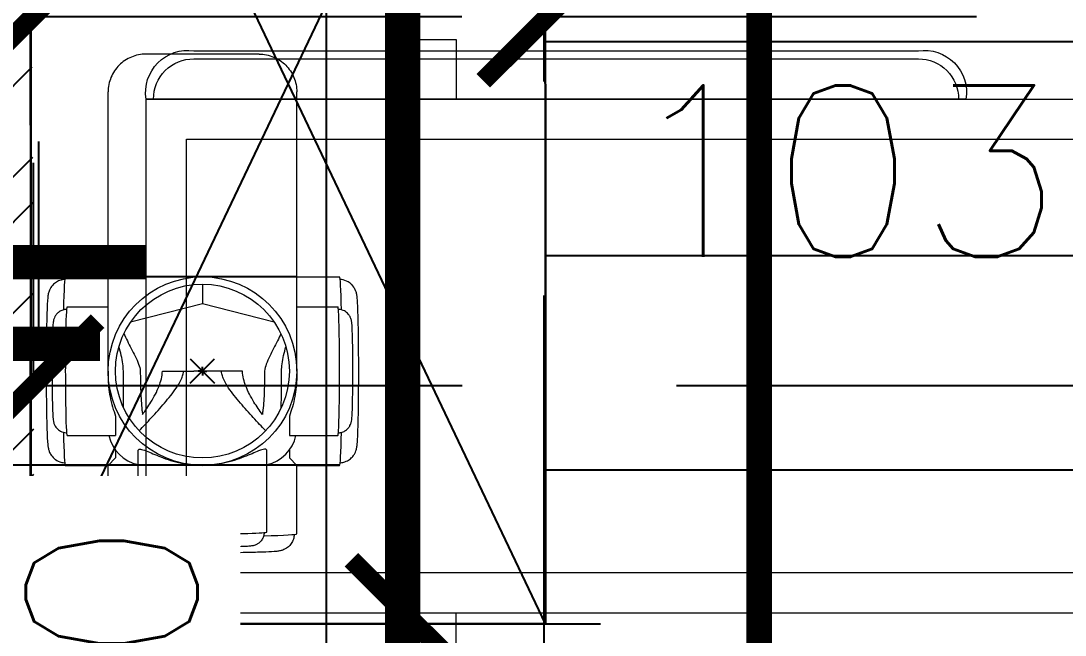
# Model space of a CAD drawing. Header units: millimetres. Extents: x 1135099 to 1230264, y -5736945 to -5695799.
# Drawn here: x 1199245 to 1199854, y -5722471 to -5722113 of the extents above; entities that cross this region are included whole.
import ezdxf
from ezdxf.lldxf.tags import DXFTag

# ---------------------------------------------------------------- set-up
doc = ezdxf.new("R2010")
doc.units = ezdxf.units.MM
doc.header["$LTSCALE"] = 1000
doc.header["$MEASUREMENT"] = 0
for name, pattern in [('2BHK-A - FRONT$0$DASHED', [0.75, 0.5, -0.25]), ('2BHK-A - FRONT$0$PHANTOM2', [1.25, 0.625, -0.125, 0.125, -0.125, 0.125, -0.125]), ('2BHK-A - FRONT$1$AUDIT_D_120904163729-0', [0]), ('AUDIT_D_120904163729-0', [0]), ('T8(T9 IS SIMILAR) - DIMENSION & TEXTING$0$HIDDEN', [0.375, 0.25, -0.125]), ('T8(T9 IS SIMILAR) - DIMENSION & TEXTING$0$T8 - TYPICAL FLOOR CORE$0$( Hidden )', [0.375, 0.25, -0.125]), ('T8(T9 IS SIMILAR) - DIMENSION & TEXTING$1$AUDIT_D_120904163729-0', [0]), ('T8(T9 IS SIMILAR)$0$$0$HIDDEN', [0.375, 0.25, -0.125]), ('T8(T9 IS SIMILAR)$0$HIDDEN', [0.375, 0.25, -0.125]), ('T8_REFUGE COLUMNS$0$CENTER2', [1.125, 0.75, -0.125, 0.125, -0.125])]:
    doc.linetypes.add(name, pattern=pattern)
doc.layers.get('0').update_dxf_attribs({"linetype": 'AUDIT_D_120904163729-0'})
for name, color, linetype, lineweight in [('2BHK-A - FRONT$0$A-AC DRAIN PIPE', 94, 'Continuous', 18), ('2BHK-A - FRONT$0$A-AC PIPE', 151, 'Continuous', 20), ('2BHK-A - FRONT$0$A-ODU', 30, 'Continuous', 20), ('2BHK-A - FRONT$1$A-WALL- 160', 6, 'Continuous', 30), ('T8(T9 IS SIMILAR) - DIMENSION & TEXTING$0$Arbeitspunkt(DIN)', 8, 'Continuous', 25), ('T8(T9 IS SIMILAR) - DIMENSION & TEXTING$0$U-TI-WS-HOT', 1, 'T8(T9 IS SIMILAR) - DIMENSION & TEXTING$0$DASHDOT', 30), ('T8(T9 IS SIMILAR)$0$D&W', 8, 'Continuous', 25), ('T8(T9 IS SIMILAR)$0$SCPL BEAM', 191, 'T8(T9 IS SIMILAR)$0$$0$HIDDEN', 13)]:
    doc.layers.add(name, color=color, linetype=linetype, lineweight=lineweight)
for name, color, linetype in [('2BHK-A - FRONT$1$A-HATCH -160', 251, '2BHK-A - FRONT$1$AUDIT_D_120904163729-0'), ('2BHK-A - FRONT$1$CUT-OUT', 49, 'Continuous'), ('2BHK-A - FRONT$1$ELE 1', 1, 'Continuous'), ('T8(T9 IS SIMILAR) - DIMENSION & TEXTING$0$A-DIMENSIONS', 2, 'T8(T9 IS SIMILAR) - DIMENSION & TEXTING$0$HIDDEN'), ('T8(T9 IS SIMILAR) - DIMENSION & TEXTING$0$A-PLUMBING', 7, 'T8(T9 IS SIMILAR) - DIMENSION & TEXTING$1$AUDIT_D_120904163729-0'), ('T8(T9 IS SIMILAR) - DIMENSION & TEXTING$0$pl-110 dia soil pipe', 1, 'Continuous'), ('T8(T9 IS SIMILAR) - DIMENSION & TEXTING$0$pl-110 dia soil pipe1', 1, 'Continuous'), ('T8(T9 IS SIMILAR) - DIMENSION & TEXTING$0$U-TI-TEXT', 7, 'Continuous'), ('T8(T9 IS SIMILAR) - DIMENSION & TEXTING$0$U-TI-WS', 5, 'Continuous'), ('T8(T9 IS SIMILAR)$0$S-BEAM', 20, 'T8(T9 IS SIMILAR)$0$$0$HIDDEN'), ('T8_REFUGE COLUMNS$0$A-CENTERLINE', 193, 'T8_REFUGE COLUMNS$0$CENTER2'), ('T8_TYPICAL COLUMNS$0$A-RCC COLS', 3, 'Continuous')]:
    doc.layers.add(name, color=color, linetype=linetype)
doc.layers.add('T8(T9 IS SIMILAR) - DIMENSION & TEXTING$0$GEB-BEZUG', color=2, linetype='Continuous', lineweight=25, true_color=0xffff00)
doc.styles.add('T8(T9 IS SIMILAR) - DIMENSION & TEXTING$0$Romans 1', font='romans.shx', dxfattribs={"height": 100})
tags = doc.linetypes.add('T8(T9 IS SIMILAR) - DIMENSION & TEXTING$0$DASHDOT', pattern=[1, 0.5, -0.25, 0, -0.25]).pattern_tags.tags
tags[10:11] = [DXFTag(74, 4), DXFTag(75, 0), DXFTag(340, '0'), DXFTag(46, 1.0), DXFTag(50, 0.0), DXFTag(44, 0.0), DXFTag(45, 0.0)]
tags[8:9] = [DXFTag(74, 4), DXFTag(75, 0), DXFTag(340, '0'), DXFTag(46, 1.0), DXFTag(50, 0.0), DXFTag(44, 0.0), DXFTag(45, 0.0)]
tags[6:7] = [DXFTag(74, 4), DXFTag(75, 0), DXFTag(340, '0'), DXFTag(46, 1.0), DXFTag(50, 0.0), DXFTag(44, 0.0), DXFTag(45, 0.0)]
tags[4:5] = [DXFTag(74, 4), DXFTag(75, 0), DXFTag(340, '0'), DXFTag(46, 1.0), DXFTag(50, 0.0), DXFTag(44, 0.0), DXFTag(45, 0.0)]
doc.dimstyles.new('T8(T9 IS SIMILAR) - DIMENSION & TEXTING$0$ALPINE S', dxfattribs={"dimscale": 0, "dimtxt": 100, "dimasz": 75, "dimexe": 0, "dimexo": 0, "dimgap": 75, "dimtad": 1, "dimdec": 0, "dimzin": 0, "dimdsep": 46, "dimtxsty": 'T8(T9 IS SIMILAR) - DIMENSION & TEXTING$0$Romans 1', "dimblk": 'T8(T9 IS SIMILAR) - DIMENSION & TEXTING$0$_ArchTick', "dimcen": 0.09, "dimclrd": 256, "dimclre": 256, "dimclrt": 7, "dimadec": 0, "dimazin": 0, "dimtfac": 1, "dimtdec": 0, "dimtofl": 0, "dimtmove": 1, "dimatfit": 0, "dimldrblk": 'T8(T9 IS SIMILAR) - DIMENSION & TEXTING$0$_Open90', "dimfxl": 1, "dimtolj": 1, "dimtzin": 0, "dimarcsym": 0})

# ---------------------------------------------------------------- blocks, each defined once
blk = doc.blocks.new('T8(T9 IS SIMILAR) - DIMENSION & TEXTING$0$_ArchTick')
at = {"color": 0, "linetype": 'ByBlock', "const_width": 0.15}
blk.add_lwpolyline([(-0.5, -0.5), (0.5, 0.5)], dxfattribs=at)
blk = doc.blocks.new('*D610')
at = {"layer": 'T8(T9 IS SIMILAR) - DIMENSION & TEXTING$0$A-DIMENSIONS', "linetype": 'T8(T9 IS SIMILAR) - DIMENSION & TEXTING$0$HIDDEN', "lineweight": -2, "transparency": 16777216}
for p, q in [((1199252.36, -5722195.71), (1199252.36, -5722325.65)), ((1200282.24, -5722195.71), (1200282.24, -5722325.65))]:
    blk.add_line(p, q, dxfattribs=at)
at = {"layer": 'T8(T9 IS SIMILAR) - DIMENSION & TEXTING$0$A-DIMENSIONS', "lineweight": -2, "transparency": 16777216}
blk.add_line((1199252.36, -5722325.65), (1200282.24, -5722325.65), dxfattribs=at)
at = {"layer": 'T8(T9 IS SIMILAR) - DIMENSION & TEXTING$0$A-DIMENSIONS', "linetype": 'ByBlock', "lineweight": -2, "transparency": 16777216, "xscale": 75, "yscale": 75, "zscale": 75, "rotation": 180}
blk.add_blockref('T8(T9 IS SIMILAR) - DIMENSION & TEXTING$0$_ArchTick', (1199252.36, -5722325.65), dxfattribs=at)
at = {"layer": 'T8(T9 IS SIMILAR) - DIMENSION & TEXTING$0$A-DIMENSIONS', "linetype": 'ByBlock', "lineweight": -2, "transparency": 16777216, "xscale": 75, "yscale": 75, "zscale": 75}
blk.add_blockref('T8(T9 IS SIMILAR) - DIMENSION & TEXTING$0$_ArchTick', (1200282.24, -5722325.65), dxfattribs=at)
at = {"layer": 'T8(T9 IS SIMILAR) - DIMENSION & TEXTING$0$A-DIMENSIONS', "color": 7, "linetype": 'ByBlock', "transparency": 16777216, "insert": (1199767.3, -5722200.65), "char_height": 100, "attachment_point": 5, "style": 'T8(T9 IS SIMILAR) - DIMENSION & TEXTING$0$Romans 1'}
blk.add_mtext('\\A1;1030', dxfattribs=at)
blk = doc.blocks.new('T8(T9 IS SIMILAR) - DIMENSION & TEXTING$0$_Open90')
at = {"color": 0, "linetype": 'ByBlock', "lineweight": -2}
for p, q in [((-0.5, 0.5), (0, 0)), ((0, 0), (-1, 0)), ((0, 0), (-0.5, -0.5))]:
    blk.add_line(p, q, dxfattribs=at)
blk = doc.blocks.new('T8(T9 IS SIMILAR) - DIMENSION & TEXTING$0$Einfügepunkt')
at = {"layer": 'T8(T9 IS SIMILAR) - DIMENSION & TEXTING$0$GEB-BEZUG'}
for p, q in [((-7.07, -7.07), (7.07, 7.07)), ((-7.07, 7.07), (7.07, -7.07))]:
    blk.add_line(p, q, dxfattribs=at)
blk = doc.blocks.new('T8(T9 IS SIMILAR) - DIMENSION & TEXTING$0$367.611.16.1_G')
at = {"lineweight": 13, "ltscale": 25}
for p, q in [((33.02, 184.92), (-33.02, 184.92)), ((-55, 134.4), (-55, 162.92)), ((55, 134.4), (55, 162.92)), ((-79.97, 55), (-55, 55)), ((55, 55), (79.97, 55)), ((0, 50.7), (0, 39.22)), ((-78.97, 37.5), (-55, 37.5)), ((0, 39.22), (-41.9, 28.54)), ((41.9, 28.54), (0, 39.22)), ((55, 37.5), (78.97, 37.5)), ((-55, 0), (-55, 13.4)), ((55, 0), (55, 13.4)), ((-55, 0), (-55, -3.44)), ((-23.32, 0), (-11.02, 0)), ((-11.02, 0), (-5.07, 0)), ((5.07, 0), (-5.07, 0)), ((11.02, 0), (5.07, 0)), ((23.32, 0), (11.02, 0)), ((55, 0), (55, -3.44)), ((-50.7, -26.23), (-50.7, -37.5)), ((50.7, -26.23), (50.7, -37.5)), ((-78.97, -37.5), (-50.7, -37.5)), ((50.7, -37.5), (78.97, -37.5)), ((-50.7, -46.07), (-50.7, -50.7)), ((-37.5, -93.97), (-37.5, -46.26)), ((37.5, -93.97), (37.5, -46.26)), ((50.7, -46.07), (50.7, -50.7)), ((-55, -55), (-50.7, -50.7)), ((55, -55), (50.7, -50.7)), ((-79.97, -55), (-55, -55)), ((-55, -94.97), (-55, -55)), ((55, -94.97), (55, -55)), ((55, -55), (79.97, -55))]:
    blk.add_line(p, q, dxfattribs=at)
for radius in [55, 50.7]:
    blk.add_circle((0, 0), radius, dxfattribs=at)
for centre, start, end in [((-33, -33), 191.80294, 258.19713), ((33, -33), 281.80287, 348.19706)]:
    blk.add_arc(centre, 22, start, end, dxfattribs=at)
for centre, major_axis, start_param, end_param in [((-79.97, 0), (0, 55), 0, 0.863889), ((79.97, 0), (0, 55), 5.419296, 6.283185), ((-78.97, 0), (0, 37.5), 0, 3.141593), ((78.97, 0), (0, 37.5), 3.141593, 6.283185), ((-89.97, 0), (0, -43.5), 4.259196, 5.165582), ((89.97, 0), (0, -43.5), 1.117603, 2.023989), ((-79.97, 0), (0, -55), 5.419296, 6.283185), ((79.97, 0), (0, -55), 0, 0.863889), ((0, -94.97), (-55, 0), 0, 0.863889), ((0, -93.97), (37.5, 0), 3.141593, 6.283185), ((0, -94.97), (55, 0), 5.419296, 6.283185)]:
    blk.add_ellipse(centre, major_axis=major_axis, ratio=0.026177, start_param=start_param, end_param=end_param, dxfattribs=at)
for points, knots in [([(-33.02, 184.92), (-34.37, 184.92), (-35.86, 184.79), (-38.76, 184.21), (-40.17, 183.77), (-42.68, 182.73), (-44, 182.04), (-46.46, 180.4), (-47.6, 179.44), (-49.52, 177.52), (-50.47, 176.38), (-52.12, 173.92), (-52.81, 172.6), (-53.85, 170.09), (-54.29, 168.67), (-54.87, 165.76), (-55, 164.28), (-55, 162.92)], [0, 0, 0, 0, 0.406818, 0.406818, 0.813635, 0.813635, 1.220616, 1.220616, 1.627596, 1.627596, 2.034802, 2.034802, 2.442009, 2.442009, 2.84946, 2.84946, 3.256911, 3.256911, 3.256911, 3.256911]), ([(33.02, 184.92), (34.37, 184.92), (35.86, 184.79), (38.76, 184.21), (40.17, 183.77), (42.68, 182.73), (44, 182.04), (46.46, 180.4), (47.6, 179.44), (49.52, 177.52), (50.47, 176.38), (52.12, 173.92), (52.81, 172.6), (53.85, 170.09), (54.29, 168.67), (54.87, 165.76), (55, 164.28), (55, 162.92)], [0, 0, 0, 0, 0.406818, 0.406818, 0.813635, 0.813635, 1.220616, 1.220616, 1.627596, 1.627596, 2.034802, 2.034802, 2.442009, 2.442009, 2.84946, 2.84946, 3.256911, 3.256911, 3.256911, 3.256911]), ([(-80.31, 53.48), (-81.3, 53.42), (-82.26, 53.21), (-84.14, 52.55), (-85, 52.07), (-86.56, 50.95), (-87.15, 50.34), (-88.23, 49.06), (-88.57, 48.47), (-89.14, 47.4), (-89.31, 46.97), (-89.59, 46.18), (-89.68, 45.86), (-89.87, 45.14), (-89.93, 44.83), (-90.13, 43.71), (-90.19, 43.12), (-90.35, 41.27), (-90.44, 39.93), (-90.59, 36.64), (-90.66, 34.72), (-90.79, 30.34), (-90.85, 27.9), (-90.93, 23.28), (-90.97, 21.21), (-90.99, 19.05)], [0.001613, 0.001613, 0.001613, 0.001613, 0.009196, 0.009196, 0.018643, 0.018643, 0.031111, 0.031111, 0.049087, 0.049087, 0.071774, 0.071774, 0.099795, 0.099795, 0.146166, 0.146166, 0.28205, 0.28205, 0.505418, 0.505418, 0.728786, 0.728786, 0.952154, 0.952154, 1.117603, 1.117603, 1.117603, 1.117603]), ([(90.99, 19.05), (90.96, 21.96), (90.91, 24.72), (90.8, 29.81), (90.74, 32.13), (90.61, 36.23), (90.53, 38.01), (90.37, 41.01), (90.29, 42.18), (90.1, 43.85), (90.05, 44.34), (89.78, 45.51), (89.71, 45.8), (89.45, 46.61), (89.28, 47.13), (88.51, 48.59), (88.07, 49.38), (86.66, 50.81), (86.21, 51.21), (84.74, 52.24), (83.52, 52.89), (81.46, 53.36), (80.89, 53.45), (80.31, 53.48)], [5.165582, 5.165582, 5.165582, 5.165582, 5.38895, 5.38895, 5.612318, 5.612318, 5.835686, 5.835686, 6.059055, 6.059055, 6.170739, 6.170739, 6.201336, 6.201336, 6.234064, 6.234064, 6.256757, 6.256757, 6.264717, 6.264717, 6.277115, 6.277115, 6.281572, 6.281572, 6.281572, 6.281572]), ([(-79.25, 36), (-80.01, 35.97), (-80.76, 35.83), (-82.24, 35.35), (-82.92, 34.99), (-84.17, 34.15), (-84.65, 33.67), (-85.53, 32.67), (-85.81, 32.2), (-86.3, 31.31), (-86.44, 30.96), (-86.66, 30.33), (-86.73, 30.09), (-86.87, 29.57), (-86.91, 29.35), (-87.03, 28.67), (-87.07, 28.34), (-87.22, 26.9), (-87.29, 25.68), (-87.43, 22.23), (-87.5, 19.97), (-87.6, 14.91), (-87.64, 12.17), (-87.69, 6.39), (-87.7, 3.36), (-87.71, -2.71), (-87.69, -5.75), (-87.65, -11.53), (-87.61, -14.28), (-87.51, -19.23), (-87.46, -21.43), (-87.32, -25.15), (-87.24, -26.58), (-87.09, -28.22), (-87.05, -28.61), (-86.88, -29.48), (-86.83, -29.73), (-86.64, -30.39), (-86.54, -30.77), (-86.01, -31.86), (-85.73, -32.45), (-84.71, -33.6), (-84.37, -33.94), (-83.27, -34.8), (-82.33, -35.37), (-80.53, -35.87), (-79.89, -35.97), (-79.25, -36)], [0.000899, 0.000899, 0.000899, 0.000899, 0.008412, 0.008412, 0.01768, 0.01768, 0.029795, 0.029795, 0.047646, 0.047646, 0.071641, 0.071641, 0.099967, 0.099967, 0.142707, 0.142707, 0.246472, 0.246472, 0.560632, 0.560632, 0.909663, 0.909663, 1.236409, 1.236409, 1.559555, 1.559555, 1.881947, 1.881947, 2.204981, 2.204981, 2.531201, 2.531201, 2.873379, 2.873379, 3.007486, 3.007486, 3.050386, 3.050386, 3.087101, 3.087101, 3.112166, 3.112166, 3.121001, 3.121001, 3.134362, 3.134362, 3.140694, 3.140694, 3.140694, 3.140694]), ([(79.25, -36), (80.01, -35.97), (80.76, -35.83), (82.24, -35.35), (82.92, -34.99), (84.17, -34.15), (84.65, -33.67), (85.53, -32.67), (85.81, -32.2), (86.3, -31.31), (86.44, -30.96), (86.66, -30.33), (86.73, -30.09), (86.87, -29.57), (86.91, -29.35), (87.03, -28.67), (87.07, -28.34), (87.22, -26.9), (87.29, -25.68), (87.43, -22.23), (87.5, -19.97), (87.6, -14.91), (87.64, -12.17), (87.69, -6.39), (87.7, -3.36), (87.71, 2.71), (87.69, 5.75), (87.65, 11.53), (87.61, 14.28), (87.51, 19.23), (87.46, 21.43), (87.32, 25.15), (87.24, 26.58), (87.09, 28.22), (87.05, 28.61), (86.88, 29.48), (86.83, 29.73), (86.64, 30.39), (86.54, 30.77), (86.01, 31.86), (85.73, 32.45), (84.71, 33.6), (84.37, 33.94), (83.27, 34.8), (82.33, 35.37), (80.53, 35.87), (79.89, 35.97), (79.25, 36)], [3.142492, 3.142492, 3.142492, 3.142492, 3.150004, 3.150004, 3.159273, 3.159273, 3.171388, 3.171388, 3.189239, 3.189239, 3.213233, 3.213233, 3.24156, 3.24156, 3.284299, 3.284299, 3.388065, 3.388065, 3.702224, 3.702224, 4.051256, 4.051256, 4.378002, 4.378002, 4.701148, 4.701148, 5.02354, 5.02354, 5.346574, 5.346574, 5.672794, 5.672794, 6.014972, 6.014972, 6.149079, 6.149079, 6.191979, 6.191979, 6.228693, 6.228693, 6.253758, 6.253758, 6.262593, 6.262593, 6.275954, 6.275954, 6.282286, 6.282286, 6.282286, 6.282286]), ([(-45.8, 21.74), (-45.16, 20.39), (-44.48, 19.02), (-43.04, 16.16), (-42.27, 14.66), (-40.73, 11.66), (-39.96, 10.16), (-38.49, 7.15), (-37.79, 5.64), (-36.74, 2.79), (-36.35, 1.45), (-36.23, 0)], [5.878046, 5.878046, 5.878046, 5.878046, 6.370465, 6.370465, 6.90278, 6.90278, 7.435096, 7.435096, 7.967411, 7.967411, 8.416504, 8.416504, 8.416504, 8.416504]), ([(45.8, 21.74), (45.16, 20.39), (44.48, 19.02), (43.04, 16.16), (42.27, 14.66), (40.73, 11.66), (39.96, 10.16), (38.49, 7.15), (37.79, 5.64), (36.74, 2.79), (36.35, 1.45), (36.23, 0)], [5.878046, 5.878046, 5.878046, 5.878046, 6.370465, 6.370465, 6.90278, 6.90278, 7.435096, 7.435096, 7.967411, 7.967411, 8.416504, 8.416504, 8.416504, 8.416504]), ([(-46.11, 0), (-46.14, 1.4), (-46.25, 2.8), (-46.64, 5.85), (-46.95, 7.5), (-47.73, 10.82), (-48.19, 12.49), (-48.69, 14.14)], [8.865622, 8.865622, 8.865622, 8.865622, 9.286029, 9.286029, 9.788391, 9.788391, 10.309593, 10.309593, 10.309593, 10.309593]), ([(46.11, 0), (46.14, 1.4), (46.25, 2.8), (46.64, 5.85), (46.95, 7.5), (47.73, 10.82), (48.19, 12.49), (48.69, 14.14)], [8.865622, 8.865622, 8.865622, 8.865622, 9.286029, 9.286029, 9.788391, 9.788391, 10.309593, 10.309593, 10.309593, 10.309593]), ([(-45.95, -21.44), (-45.96, -20.52), (-45.97, -19.6), (-46.07, -12.73), (-46.11, -6.4), (-46.11, 0)], [-2.224734, -2.224734, -2.224734, -2.224734, -1.919479, -1.919479, 0, 0, 0, 0]), ([(-36.86, -34.82), (-36.56, -34.5), (-36.26, -34.19), (-33.69, -31.47), (-31.23, -28.84), (-26.22, -23.35), (-23.65, -20.48), (-19.99, -16.11), (-18.8, -14.66), (-16.56, -11.72), (-15.5, -10.25), (-13.58, -7.23), (-12.73, -5.7), (-11.75, -3.25), (-11.47, -2.41), (-11.16, -1.03), (-11.07, -0.52), (-11.02, 0)], [30.345333, 30.345333, 30.345333, 30.345333, 30.50261, 30.50261, 31.697489, 31.697489, 32.892367, 32.892367, 33.489807, 33.489807, 34.087246, 34.087246, 34.684685, 34.684685, 34.983405, 34.983405, 35.149642, 35.149642, 35.149642, 35.149642]), ([(-36.23, 0), (-36.23, -3.95), (-36.17, -7.88), (-35.87, -15.55), (-35.64, -19.25), (-35.16, -23.62), (-35.05, -24.47), (-34.94, -25.26)], [-2.461895, -2.461895, -2.461895, -2.461895, -1.701505, -1.701505, -0.940038, -0.940038, -0.73883, -0.73883, -0.73883, -0.73883]), ([(-34.94, -25.26), (-33.26, -22.97), (-31.59, -20.57), (-28.21, -15.12), (-26.54, -12.05), (-24.23, -6.01), (-23.49, -3.08), (-23.32, 0)], [29.945633, 29.945633, 29.945633, 29.945633, 30.84659, 30.84659, 31.91404, 31.91404, 32.851815, 32.851815, 32.851815, 32.851815]), ([(36.86, -34.82), (36.56, -34.5), (36.26, -34.19), (33.69, -31.47), (31.23, -28.84), (26.22, -23.35), (23.65, -20.48), (19.99, -16.11), (18.8, -14.66), (16.56, -11.72), (15.5, -10.25), (13.58, -7.23), (12.73, -5.7), (11.75, -3.25), (11.47, -2.41), (11.16, -1.03), (11.07, -0.52), (11.02, 0)], [30.345333, 30.345333, 30.345333, 30.345333, 30.50261, 30.50261, 31.697489, 31.697489, 32.892367, 32.892367, 33.489807, 33.489807, 34.087246, 34.087246, 34.684685, 34.684685, 34.983405, 34.983405, 35.149642, 35.149642, 35.149642, 35.149642]), ([(34.94, -25.26), (33.26, -22.97), (31.59, -20.57), (28.21, -15.12), (26.54, -12.05), (24.23, -6.01), (23.49, -3.08), (23.32, 0)], [29.945633, 29.945633, 29.945633, 29.945633, 30.84659, 30.84659, 31.91404, 31.91404, 32.851815, 32.851815, 32.851815, 32.851815]), ([(36.23, 0), (36.23, -3.95), (36.17, -7.88), (35.87, -15.55), (35.64, -19.25), (35.16, -23.62), (35.05, -24.47), (34.94, -25.26)], [-2.461895, -2.461895, -2.461895, -2.461895, -1.701505, -1.701505, -0.940038, -0.940038, -0.73883, -0.73883, -0.73883, -0.73883]), ([(45.95, -21.44), (45.96, -20.52), (45.97, -19.6), (46.07, -12.73), (46.11, -6.4), (46.11, 0)], [-2.224734, -2.224734, -2.224734, -2.224734, -1.919479, -1.919479, 0, 0, 0, 0]), ([(-55, -3.44), (-55, -7.39), (-54.56, -11.24), (-53.05, -19.11), (-51.87, -22.96), (-50.7, -26.23)], [-2.721825, -2.721825, -2.721825, -2.721825, -1.530455, -1.530455, -0.121077, -0.121077, -0.121077, -0.121077]), ([(55, -3.44), (55, -7.39), (54.56, -11.24), (53.05, -19.11), (51.87, -22.96), (50.7, -26.23)], [-2.721825, -2.721825, -2.721825, -2.721825, -1.530455, -1.530455, -0.121077, -0.121077, -0.121077, -0.121077]), ([(-90.99, -19.05), (-90.96, -21.96), (-90.91, -24.72), (-90.8, -29.81), (-90.74, -32.13), (-90.61, -36.23), (-90.53, -38.01), (-90.37, -41.01), (-90.29, -42.18), (-90.1, -43.85), (-90.05, -44.34), (-89.78, -45.51), (-89.71, -45.8), (-89.45, -46.61), (-89.28, -47.13), (-88.51, -48.59), (-88.07, -49.38), (-86.66, -50.81), (-86.21, -51.21), (-84.74, -52.24), (-83.52, -52.89), (-81.46, -53.36), (-80.89, -53.45), (-80.31, -53.48)], [2.023989, 2.023989, 2.023989, 2.023989, 2.247358, 2.247358, 2.470726, 2.470726, 2.694094, 2.694094, 2.917462, 2.917462, 3.029146, 3.029146, 3.059743, 3.059743, 3.092472, 3.092472, 3.115165, 3.115165, 3.123124, 3.123124, 3.135522, 3.135522, 3.13998, 3.13998, 3.13998, 3.13998]), ([(80.31, -53.48), (81.3, -53.42), (82.26, -53.21), (84.14, -52.55), (85, -52.07), (86.56, -50.95), (87.15, -50.34), (88.23, -49.06), (88.57, -48.47), (89.14, -47.4), (89.31, -46.97), (89.59, -46.18), (89.68, -45.86), (89.87, -45.14), (89.93, -44.83), (90.13, -43.71), (90.19, -43.12), (90.35, -41.27), (90.44, -39.93), (90.59, -36.64), (90.66, -34.72), (90.79, -30.34), (90.85, -27.9), (90.93, -23.28), (90.97, -21.21), (90.99, -19.05)], [3.143206, 3.143206, 3.143206, 3.143206, 3.150789, 3.150789, 3.160235, 3.160235, 3.172704, 3.172704, 3.190679, 3.190679, 3.213367, 3.213367, 3.241388, 3.241388, 3.287759, 3.287759, 3.423643, 3.423643, 3.647011, 3.647011, 3.870379, 3.870379, 4.093747, 4.093747, 4.259196, 4.259196, 4.259196, 4.259196]), ([(-37.5, -46.26), (-37.5, -46.11), (-37.46, -45.98), (-37.19, -45.64), (-36.79, -45.54), (-36.16, -45.6)], [-1.014025, -1.014025, -1.014025, -1.014025, -0.710537, -0.710537, 0, 0, 0, 0]), ([(-36.16, -45.6), (-35.35, -45.67), (-34.2, -46.03), (-30.5, -47.47), (-27.59, -48.79), (-20.71, -51.46), (-16.67, -52.8), (-8.34, -54.54), (-4.22, -55), (0, -55)], [-5.004164, -5.004164, -5.004164, -5.004164, -4.084799, -4.084799, -2.692433, -2.692433, -1.264745, -1.264745, 0, 0, 0, 0]), ([(36.16, -45.6), (35.35, -45.67), (34.2, -46.03), (30.5, -47.47), (27.59, -48.79), (20.71, -51.46), (16.67, -52.8), (8.34, -54.54), (4.22, -55), (0, -55)], [-5.004164, -5.004164, -5.004164, -5.004164, -4.084799, -4.084799, -2.692433, -2.692433, -1.264745, -1.264745, 0, 0, 0, 0]), ([(37.5, -46.26), (37.5, -46.11), (37.46, -45.98), (37.19, -45.64), (36.79, -45.54), (36.16, -45.6)], [-1.014025, -1.014025, -1.014025, -1.014025, -0.710537, -0.710537, 0, 0, 0, 0]), ([(53.49, -95.3), (53.46, -96.27), (53.29, -97.21), (52.69, -99.07), (52.23, -99.92), (51.18, -101.47), (50.59, -102.07), (49.35, -103.16), (48.77, -103.51), (47.71, -104.1), (47.28, -104.27), (46.5, -104.56), (46.18, -104.66), (45.48, -104.85), (45.17, -104.91), (44.13, -105.1), (43.6, -105.16), (41.4, -105.37), (39.45, -105.48), (34.07, -105.69), (30.61, -105.79), (22.84, -105.95), (18.59, -106.01), (9.64, -106.08), (4.94, -106.11), (-4.46, -106.11), (-9.16, -106.09), (-18.1, -106.01), (-22.34, -105.95), (-29.97, -105.81), (-33.34, -105.71), (-39, -105.5), (-41.17, -105.39), (-43.57, -105.16), (-44.13, -105.11), (-45.36, -104.87), (-45.74, -104.8), (-46.82, -104.45), (-47.33, -104.29), (-48.76, -103.52), (-49.52, -103.1), (-51.25, -101.38), (-52.13, -100.32), (-53.17, -97.72), (-53.45, -96.53), (-53.49, -95.3)], [3.142466, 3.142466, 3.142466, 3.142466, 3.150023, 3.150023, 3.159311, 3.159311, 3.171402, 3.171402, 3.18873, 3.18873, 3.210817, 3.210817, 3.237899, 3.237899, 3.281817, 3.281817, 3.403983, 3.403983, 3.718142, 3.718142, 4.059252, 4.059252, 4.38454, 4.38454, 4.707044, 4.707044, 5.028969, 5.028969, 5.35143, 5.35143, 5.676499, 5.676499, 6.01451, 6.01451, 6.148847, 6.148847, 6.201704, 6.201704, 6.234506, 6.234506, 6.256844, 6.256844, 6.272666, 6.272666, 6.282312, 6.282312, 6.282312, 6.282312]), ([(36, -94.24), (35.97, -95.01), (35.83, -95.76), (35.35, -97.24), (34.99, -97.92), (34.15, -99.16), (33.67, -99.64), (32.67, -100.53), (32.2, -100.81), (31.31, -101.29), (30.96, -101.43), (30.33, -101.66), (30.09, -101.73), (29.57, -101.86), (29.35, -101.91), (28.67, -102.03), (28.34, -102.07), (26.9, -102.22), (25.68, -102.28), (22.23, -102.43), (19.97, -102.49), (14.91, -102.59), (12.17, -102.63), (6.39, -102.69), (3.36, -102.7), (-2.71, -102.7), (-5.75, -102.69), (-11.53, -102.64), (-14.28, -102.6), (-19.23, -102.51), (-21.43, -102.45), (-25.15, -102.31), (-26.58, -102.24), (-28.22, -102.08), (-28.61, -102.05), (-29.48, -101.88), (-29.73, -101.83), (-30.39, -101.64), (-30.77, -101.53), (-31.86, -101.01), (-32.45, -100.72), (-33.6, -99.7), (-33.94, -99.37), (-34.8, -98.27), (-35.37, -97.33), (-35.87, -95.52), (-35.97, -94.89), (-36, -94.24)], [3.142492, 3.142492, 3.142492, 3.142492, 3.150004, 3.150004, 3.159273, 3.159273, 3.171388, 3.171388, 3.189239, 3.189239, 3.213233, 3.213233, 3.24156, 3.24156, 3.284299, 3.284299, 3.388065, 3.388065, 3.702224, 3.702224, 4.051256, 4.051256, 4.378002, 4.378002, 4.701148, 4.701148, 5.02354, 5.02354, 5.346574, 5.346574, 5.672794, 5.672794, 6.014972, 6.014972, 6.149079, 6.149079, 6.191979, 6.191979, 6.228693, 6.228693, 6.253758, 6.253758, 6.262593, 6.262593, 6.275954, 6.275954, 6.282286, 6.282286, 6.282286, 6.282286])]:
    blk.add_open_spline(points, degree=3, knots=knots, dxfattribs=at)
for points in [[(-55, 13.4), (-55, 57.24), (-55, 90.56), (-55, 134.4)], [(55, 13.4), (55, 57.24), (55, 90.56), (55, 134.4)]]:
    blk.add_open_spline(points, degree=3, dxfattribs=at)
at = {"layer": 'T8(T9 IS SIMILAR) - DIMENSION & TEXTING$0$Arbeitspunkt(DIN)', "ltscale": 25}
for q in [(-2.5, 0), (0, 2.5), (0, -2.5), (2.5, 0)]:
    blk.add_line((0, 0), q, dxfattribs=at)
at = {"lineweight": 13, "ltscale": 25}
blk.add_blockref('T8(T9 IS SIMILAR) - DIMENSION & TEXTING$0$Einfügepunkt', (0, 0), dxfattribs=at)
blk = doc.blocks.new('*D236')
at = {"layer": 'T8(T9 IS SIMILAR) - DIMENSION & TEXTING$0$U-TI-TEXT', "linetype": 'T8(T9 IS SIMILAR) - DIMENSION & TEXTING$0$T8 - TYPICAL FLOOR CORE$0$( Hidden )', "lineweight": -2, "transparency": 16777216}
for p, q in [((-8027.14, -7960.86), (-8029.14, -7960.86)), ((-8027.14, -9440.88), (-8029.14, -9440.88))]:
    blk.add_line(p, q, dxfattribs=at)
at = {"layer": 'T8(T9 IS SIMILAR) - DIMENSION & TEXTING$0$U-TI-TEXT', "lineweight": -2, "transparency": 16777216}
blk.add_line((-8029.14, -7960.86), (-8029.14, -9440.88), dxfattribs=at)
at = {"layer": 'T8(T9 IS SIMILAR) - DIMENSION & TEXTING$0$U-TI-TEXT', "linetype": 'ByBlock', "lineweight": -2, "transparency": 16777216, "xscale": 75, "yscale": 75, "zscale": 75}
for p, rotation in [((-8029.14, -7960.86), 90), ((-8029.14, -9440.88), 270)]:
    blk.add_blockref('T8(T9 IS SIMILAR) - DIMENSION & TEXTING$0$_ArchTick', p, dxfattribs=dict(at, rotation=rotation))
at = {"layer": 'T8(T9 IS SIMILAR) - DIMENSION & TEXTING$0$U-TI-TEXT', "color": 7, "linetype": 'ByBlock', "transparency": 16777216, "insert": (-8154.14, -8700.87), "char_height": 100, "attachment_point": 5, "rotation": 90, "style": 'T8(T9 IS SIMILAR) - DIMENSION & TEXTING$0$Romans 1', "bg_fill": 3, "box_fill_scale": 1.25, "bg_fill_color": 256, "bg_fill_true_color": 13158600, "bg_fill_transparency": 0}
blk.add_mtext('\\A1;1480', dxfattribs=at)
blk = doc.blocks.new('*D297')
at = {"layer": 'T8(T9 IS SIMILAR) - DIMENSION & TEXTING$0$A-DIMENSIONS', "linetype": 'T8(T9 IS SIMILAR) - DIMENSION & TEXTING$0$HIDDEN', "lineweight": -2, "transparency": 16777216}
for p, q in [((1199252.26, -5721834.75), (1199252.26, -5722110.4)), ((1199552.26, -5721834.75), (1199552.26, -5722110.4))]:
    blk.add_line(p, q, dxfattribs=at)
at = {"layer": 'T8(T9 IS SIMILAR) - DIMENSION & TEXTING$0$A-DIMENSIONS', "lineweight": -2, "transparency": 16777216}
blk.add_line((1199252.26, -5722110.4), (1199552.26, -5722110.4), dxfattribs=at)
at = {"layer": 'T8(T9 IS SIMILAR) - DIMENSION & TEXTING$0$A-DIMENSIONS', "linetype": 'ByBlock', "lineweight": -2, "transparency": 16777216, "xscale": 75, "yscale": 75, "zscale": 75, "rotation": 180}
blk.add_blockref('T8(T9 IS SIMILAR) - DIMENSION & TEXTING$0$_ArchTick', (1199252.26, -5722110.4), dxfattribs=at)
at = {"layer": 'T8(T9 IS SIMILAR) - DIMENSION & TEXTING$0$A-DIMENSIONS', "linetype": 'ByBlock', "lineweight": -2, "transparency": 16777216, "xscale": 75, "yscale": 75, "zscale": 75}
blk.add_blockref('T8(T9 IS SIMILAR) - DIMENSION & TEXTING$0$_ArchTick', (1199552.26, -5722110.4), dxfattribs=at)
at = {"layer": 'T8(T9 IS SIMILAR) - DIMENSION & TEXTING$0$A-DIMENSIONS', "color": 7, "linetype": 'ByBlock', "transparency": 16777216, "insert": (1199402.26, -5721985.4), "char_height": 100, "attachment_point": 5, "style": 'T8(T9 IS SIMILAR) - DIMENSION & TEXTING$0$Romans 1', "bg_fill": 3, "box_fill_scale": 1.25, "bg_fill_color": 256, "bg_fill_true_color": 13158600, "bg_fill_transparency": 0}
blk.add_mtext('\\A1;300', dxfattribs=at)
blk = doc.blocks.new('*D298')
at = {"layer": 'T8(T9 IS SIMILAR) - DIMENSION & TEXTING$0$A-DIMENSIONS', "linetype": 'T8(T9 IS SIMILAR) - DIMENSION & TEXTING$0$HIDDEN', "lineweight": -2, "transparency": 16777216}
for p, q in [((1199552.26, -5721834.75), (1199552.26, -5722110.4)), ((1199982.24, -5721836.88), (1199982.24, -5722110.4))]:
    blk.add_line(p, q, dxfattribs=at)
at = {"layer": 'T8(T9 IS SIMILAR) - DIMENSION & TEXTING$0$A-DIMENSIONS', "lineweight": -2, "transparency": 16777216}
blk.add_line((1199552.26, -5722110.4), (1199982.24, -5722110.4), dxfattribs=at)
at = {"layer": 'T8(T9 IS SIMILAR) - DIMENSION & TEXTING$0$A-DIMENSIONS', "linetype": 'ByBlock', "lineweight": -2, "transparency": 16777216, "xscale": 75, "yscale": 75, "zscale": 75, "rotation": 180}
blk.add_blockref('T8(T9 IS SIMILAR) - DIMENSION & TEXTING$0$_ArchTick', (1199552.26, -5722110.4), dxfattribs=at)
at = {"layer": 'T8(T9 IS SIMILAR) - DIMENSION & TEXTING$0$A-DIMENSIONS', "linetype": 'ByBlock', "lineweight": -2, "transparency": 16777216, "xscale": 75, "yscale": 75, "zscale": 75}
blk.add_blockref('T8(T9 IS SIMILAR) - DIMENSION & TEXTING$0$_ArchTick', (1199982.24, -5722110.4), dxfattribs=at)
at = {"layer": 'T8(T9 IS SIMILAR) - DIMENSION & TEXTING$0$A-DIMENSIONS', "color": 7, "linetype": 'ByBlock', "transparency": 16777216, "insert": (1199767.25, -5721985.4), "char_height": 100, "attachment_point": 5, "style": 'T8(T9 IS SIMILAR) - DIMENSION & TEXTING$0$Romans 1', "bg_fill": 3, "box_fill_scale": 1.25, "bg_fill_color": 256, "bg_fill_true_color": 13158600, "bg_fill_transparency": 0}
blk.add_mtext('\\A1;430', dxfattribs=at)
blk = doc.blocks.new('*D337')
at = {"layer": 'T8(T9 IS SIMILAR) - DIMENSION & TEXTING$0$A-DIMENSIONS', "linetype": 'T8(T9 IS SIMILAR) - DIMENSION & TEXTING$0$HIDDEN', "lineweight": -2, "transparency": 16777216}
for p, q in [((1199583.06, -5722464.93), (1199475.41, -5722464.93)), ((1199583.06, -5722974.86), (1199475.41, -5722974.86))]:
    blk.add_line(p, q, dxfattribs=at)
at = {"layer": 'T8(T9 IS SIMILAR) - DIMENSION & TEXTING$0$A-DIMENSIONS', "lineweight": -2, "transparency": 16777216}
blk.add_line((1199475.41, -5722464.93), (1199475.41, -5722974.86), dxfattribs=at)
at = {"layer": 'T8(T9 IS SIMILAR) - DIMENSION & TEXTING$0$A-DIMENSIONS', "linetype": 'ByBlock', "lineweight": -2, "transparency": 16777216, "xscale": 75, "yscale": 75, "zscale": 75}
for p, rotation in [((1199475.41, -5722464.93), 90), ((1199475.41, -5722974.86), 270)]:
    blk.add_blockref('T8(T9 IS SIMILAR) - DIMENSION & TEXTING$0$_ArchTick', p, dxfattribs=dict(at, rotation=rotation))
at = {"layer": 'T8(T9 IS SIMILAR) - DIMENSION & TEXTING$0$A-DIMENSIONS', "color": 7, "linetype": 'ByBlock', "transparency": 16777216, "insert": (1199350.41, -5722719.9), "char_height": 100, "attachment_point": 5, "rotation": 90, "style": 'T8(T9 IS SIMILAR) - DIMENSION & TEXTING$0$Romans 1', "bg_fill": 3, "box_fill_scale": 1.25, "bg_fill_color": 256, "bg_fill_true_color": 13158600, "bg_fill_transparency": 0}
blk.add_mtext('\\A1;510', dxfattribs=at)
blk = doc.blocks.new('T8_REFUGE COLUMNS')
at = {"layer": 'T8_REFUGE COLUMNS$0$A-CENTERLINE'}
blk.add_line((1199257.07, -5728808.54), (1199257.07, -5698299.64), dxfattribs=at)
blk = doc.blocks.new('T8_TYPICAL COLUMNS')
at = {"layer": 'T8_TYPICAL COLUMNS$0$A-RCC COLS', "linetype": 'ByBlock'}
blk.add_blockref('T8_REFUGE COLUMNS', (0, 0), dxfattribs=at)
blk = doc.blocks.new('2BHK-A - FRONT$0$odu1')
at = {"layer": '2BHK-A - FRONT$0$A-ODU'}
for points in [[(88.53, -533.05), (88.53, -55, 0.504861), (60.37, -82.77), (60.37, -505.27, 0.504861)], [(88.53, -528.75), (88.53, -59.3), (88.53, -59.3, 0.414214), (65.06, -82.77), (65.06, -505.27, 0.414214), (88.53, -528.75)]]:
    blk.add_lwpolyline(points, format="xyb", close=True, dxfattribs=at)
for points in [[(388.53, -900), (388.53, -55), (88.53, -55), (88.53, -900)], [(365.06, -876.53), (365.06, -78.47), (112, -78.47), (112, -876.53)]]:
    blk.add_lwpolyline(points, close=True, dxfattribs=at)
at = {"layer": '2BHK-A - FRONT$0$A-ODU', "color": 3}
for points in [[(88.53, -212.26), (53.81, -212.26), (53.81, -235.74), (88.53, -235.74)], [(388.53, -212.26), (463.53, -212.26), (463.53, -235.74), (388.53, -235.74)]]:
    blk.add_lwpolyline(points, dxfattribs=at)
blk = doc.blocks.new('2BHK-A - FRONT')
at = {"layer": '2BHK-A - FRONT$1$A-HATCH -160', "linetype": 'ByBlock'}
h = blk.add_hatch(dxfattribs=at)
h.set_pattern_fill('ANSI32', color=256, scale=150)
h.set_pattern_definition([(45, (0, -0.55), (-39.77475644, 39.77475644), []), (45, (26.517, -0.55), (-39.77475644, 39.77475644), [])])
h.paths.add_polyline_path([(1145269.87, -5728524.22), (1145269.87, -5728684.22), (1144639.81, -5728684.22), (1144639.81, -5726829.51), (1144799.81, -5726829.51), (1144799.81, -5728524.22)])
h.paths.add_polyline_path([(1148934.49, -5727449.76), (1148934.48, -5727609.79), (1147999.49, -5727609.76), (1147999.49, -5727009.51), (1148159.49, -5727009.51), (1148159.49, -5727449.76)])
h.paths.add_polyline_path([(1147999.49, -5728684.22), (1147999.49, -5728524.22), (1147369.87, -5728524.22), (1147369.87, -5728684.22)])
edge = h.paths.add_edge_path()
edge.add_line((1151334.49, -5727449.76), (1151779.48, -5727449.76))
edge.add_line((1151779.48, -5727449.76), (1151779.49, -5727609.78))
edge.add_line((1151704.49, -5727609.78), (1151334.49, -5727609.79))
edge.add_line((1151334.49, -5727609.79), (1151334.49, -5727449.76))
h.paths.add_polyline_path([(1146264.49, -5719573.81), (1146424.49, -5719573.81), (1146424.49, -5719224.58), (1146264.49, -5719224.58)])
h.paths.add_polyline_path([(1145549.4, -5721834.39), (1145788.92, -5721834.39), (1145790.01, -5721674.58), (1145549.4, -5721674.58)])
h.paths.add_polyline_path([(1145949.46, -5721924.17), (1145949.46, -5722524.57), (1145789.46, -5722524.57), (1145789.46, -5721924.17)])
h.paths.add_polyline_path([(1144599.49, -5721924.58), (1144759.49, -5721924.58), (1144761.99, -5722524.57), (1144601.99, -5722524.57)])
h.paths.add_polyline_path([(1144599.49, -5723474.57), (1144599.49, -5723174.57), (1144759.49, -5723174.57), (1144759.49, -5723314.57), (1145789.46, -5723314.57), (1145789.46, -5723174.57), (1145949.46, -5723174.57), (1145949.46, -5723474.22)])
at = {"layer": '2BHK-A - FRONT$1$CUT-OUT', "linetype": 'ByBlock'}
h = blk.add_hatch(dxfattribs=at)
h.set_pattern_fill('ANSI31', color=256, scale=1000, angle=135)
h.paths.add_polyline_path([(1145489.5, -5721834.39), (1145489.45, -5722464.57), (1145789.46, -5722464.57), (1145789.27, -5722974.51), (1144759.36, -5722974.51), (1144759.54, -5722464.57), (1145059.56, -5722464.57), (1145059.49, -5721834.39)])
at = {"layer": '2BHK-A - FRONT$0$A-AC DRAIN PIPE', "linetype": '2BHK-A - FRONT$0$PHANTOM2', "ltscale": 0.1, "const_width": 20, "elevation": -1.17}
blk.add_lwpolyline([(1144826.77, -5722253.58), (1144514.74, -5722253.58), (1144514.74, -5723484.3)], dxfattribs=at)
at = {"layer": '2BHK-A - FRONT$0$A-AC PIPE', "linetype": '2BHK-A - FRONT$0$DASHED', "ltscale": 0.1, "const_width": 20, "elevation": -1.17}
blk.add_lwpolyline([(1144556.86, -5723484.3), (1144556.86, -5722301.22), (1144799.83, -5722301.22)], dxfattribs=at)
at = {"layer": '2BHK-A - FRONT$1$A-WALL- 160', "linetype": 'ByBlock'}
blk.add_line((1144759.49, -5722524.57), (1144759.49, -5721924.6), dxfattribs=at)
at = {"layer": '2BHK-A - FRONT$1$CUT-OUT', "linetype": 'ByBlock'}
for points in [[(1144759.49, -5721834.39), (1145059.49, -5722464.57)], [(1145059.49, -5721834.39), (1144759.56, -5722464.57)]]:
    blk.add_lwpolyline(points, dxfattribs=at)
blk.add_lwpolyline([(1145489.5, -5721834.39), (1145489.45, -5722464.57), (1145789.46, -5722464.57), (1145789.44, -5722974.51), (1144759.54, -5722974.51), (1144759.54, -5722464.57), (1145059.56, -5722464.57), (1145059.49, -5721834.39)], close=True, dxfattribs=at)
at = {"layer": '2BHK-A - FRONT$1$ELE 1', "linetype": 'ByBlock'}
blk.add_lwpolyline([(1145059.49, -5721834.39), (1145059.56, -5722464.57), (1144759.54, -5722464.57)], dxfattribs=at)
at = {"layer": '2BHK-A - FRONT$0$A-ODU', "xscale": -0.9999999999999998, "rotation": 89.99992074632077}
blk.add_blockref('2BHK-A - FRONT$0$odu1', (1144771.77, -5722069.9, -2.33), dxfattribs=at)
blk = doc.blocks.new('T8(T9 IS SIMILAR)')
at = {"layer": 'T8(T9 IS SIMILAR)$0$S-BEAM', "elevation": 0.11}
blk.add_lwpolyline([(1199981.46, -5723273.51), (1199551.56, -5723273.51), (1199551.56, -5721873.94), (1199981.46, -5721873.94)], close=True, dxfattribs=at)
at = {"layer": 'T8(T9 IS SIMILAR)$0$SCPL BEAM', "linetype": 'T8(T9 IS SIMILAR)$0$HIDDEN'}
blk.add_line((1199251.74, -5721923.94, 0.07), (1199251.74, -5723273.51, 0.1), dxfattribs=at)
at = {"layer": 'T8(T9 IS SIMILAR)$0$D&W', "linetype": 'ByBlock'}
for name, p in [('T8_TYPICAL COLUMNS', (0, 0)), ('2BHK-A - FRONT', (54492.78, -0.36))]:
    blk.add_blockref(name, p, dxfattribs=at)
blk = doc.blocks.new('T8(T9 IS SIMILAR) - DIMENSION & TEXTING$0$A$C77D62699')
at = {"layer": 'T8(T9 IS SIMILAR) - DIMENSION & TEXTING$0$pl-110 dia soil pipe1'}
for p, q in [((-10095.91, -8388.13, 1.37), (-8046.25, -8388, 0.21)), ((-10056.46, -8498.34, 0.82), (-8021.13, -8498, 0.2))]:
    blk.add_line(p, q, dxfattribs=at)
at = {"layer": 'T8(T9 IS SIMILAR) - DIMENSION & TEXTING$0$U-TI-WS', "lineweight": 40, "ltscale": 0.01, "const_width": 20.53, "elevation": 0.72}
blk.add_lwpolyline([(-8125.29, -8022.52), (-7984.52, -8022.52), (-7984.52, -9263.95), (-10215.26, -9263.95), (-10215.26, -8051.1)], dxfattribs=at)
at = {"layer": 'T8(T9 IS SIMILAR) - DIMENSION & TEXTING$0$U-TI-WS-HOT', "ltscale": 0.1, "const_width": 15, "elevation": 0.72}
blk.add_lwpolyline([(-7776.58, -8026.58), (-7776.58, -9300.32), (-10452.03, -9300.32), (-10452.03, -8051.1)], dxfattribs=at)
at = {"layer": 'T8(T9 IS SIMILAR) - DIMENSION & TEXTING$0$pl-110 dia soil pipe', "linetype": 'ByBlock', "xscale": 1.000020158935082, "yscale": 1.000020158935082, "zscale": 1.000020158935082}
blk.add_blockref('T8(T9 IS SIMILAR) - DIMENSION & TEXTING$0$367.611.16.1_G', (-8101.25, -8443.28, 0.01), dxfattribs=at)
at = {"layer": 'T8(T9 IS SIMILAR) - DIMENSION & TEXTING$0$U-TI-TEXT', "linetype": 'ByBlock'}
dim = blk.add_linear_dim(base=(-8029.14, -9440.88), p1=(-7707.46, -7960.86), p2=(-7679.87, -9440.88), angle=90, dimstyle='T8(T9 IS SIMILAR) - DIMENSION & TEXTING$0$ALPINE S', override={"dimscale": 1, "dimfxl": 2, "dimfxlon": 1, "dimtfill": 1, "dimarcsym": 1}, dxfattribs=at)
dim.commit()
dim.dimension.update_dxf_attribs({"geometry": '*D236', "text_midpoint": (-8154.14, -8700.87)})
blk = doc.blocks.new('T8(T9 IS SIMILAR) - DIMENSION & TEXTING')
at = {"layer": 'T8(T9 IS SIMILAR) - DIMENSION & TEXTING$0$A-PLUMBING', "linetype": 'ByBlock'}
blk.add_blockref('T8(T9 IS SIMILAR) - DIMENSION & TEXTING$0$A$C77D62699', (1207452.26, -5713874.03), dxfattribs=at)
at = {"layer": 'T8(T9 IS SIMILAR) - DIMENSION & TEXTING$0$A-DIMENSIONS', "linetype": 'ByBlock'}
dim = blk.add_linear_dim(base=(1200282.24, -5722325.65), p1=(1199252.36, -5722195.71), p2=(1200282.24, -5722195.71), dimstyle='T8(T9 IS SIMILAR) - DIMENSION & TEXTING$0$ALPINE S', override={"dimscale": 1, "dimfxl": 5, "dimarcsym": 1}, dxfattribs=at)
dim.commit()
dim.dimension.update_dxf_attribs({"geometry": '*D610', "text_midpoint": (1199767.3, -5722200.65)})
dim = blk.add_linear_dim(base=(1199475.41, -5722974.86), p1=(1199583.06, -5722464.93), p2=(1199583.06, -5722974.86), angle=90, dimstyle='T8(T9 IS SIMILAR) - DIMENSION & TEXTING$0$ALPINE S', override={"dimscale": 1, "dimfxl": 5, "dimtfill": 1, "dimarcsym": 1}, dxfattribs=at)
dim.commit()
dim.dimension.update_dxf_attribs({"geometry": '*D337', "text_midpoint": (1199350.41, -5722719.9)})
dim = blk.add_linear_dim(base=(1199552.26, -5722110.4), p1=(1199252.26, -5721834.75), p2=(1199552.26, -5721834.75), dimstyle='T8(T9 IS SIMILAR) - DIMENSION & TEXTING$0$ALPINE S', override={"dimscale": 1, "dimfxl": 5, "dimtfill": 1, "dimarcsym": 1}, dxfattribs=at)
dim.commit()
dim.dimension.update_dxf_attribs({"geometry": '*D297', "text_midpoint": (1199402.26, -5722110.4), "dimtype": 128})
dim = blk.add_linear_dim(base=(1199982.24, -5722110.4), p1=(1199552.26, -5721834.75), p2=(1199982.24, -5721836.88), dimstyle='T8(T9 IS SIMILAR) - DIMENSION & TEXTING$0$ALPINE S', override={"dimscale": 1, "dimfxl": 5, "dimtfill": 1, "dimarcsym": 1}, dxfattribs=at)
dim.commit()
dim.dimension.update_dxf_attribs({"geometry": '*D298', "text_midpoint": (1199767.25, -5721985.4)})

msp = doc.modelspace()

# ---------------------------------------------------------------- block references
at = {"linetype": 'ByBlock'}
msp.add_blockref('T8(T9 IS SIMILAR)', (-1.37, 0.21, -0.64), dxfattribs=at)

# ---------------------------------------------------------------- next in the draw order: block references
msp.add_blockref('T8(T9 IS SIMILAR) - DIMENSION & TEXTING', (0, 0), dxfattribs=at)

doc.saveas('drawing.dxf')
